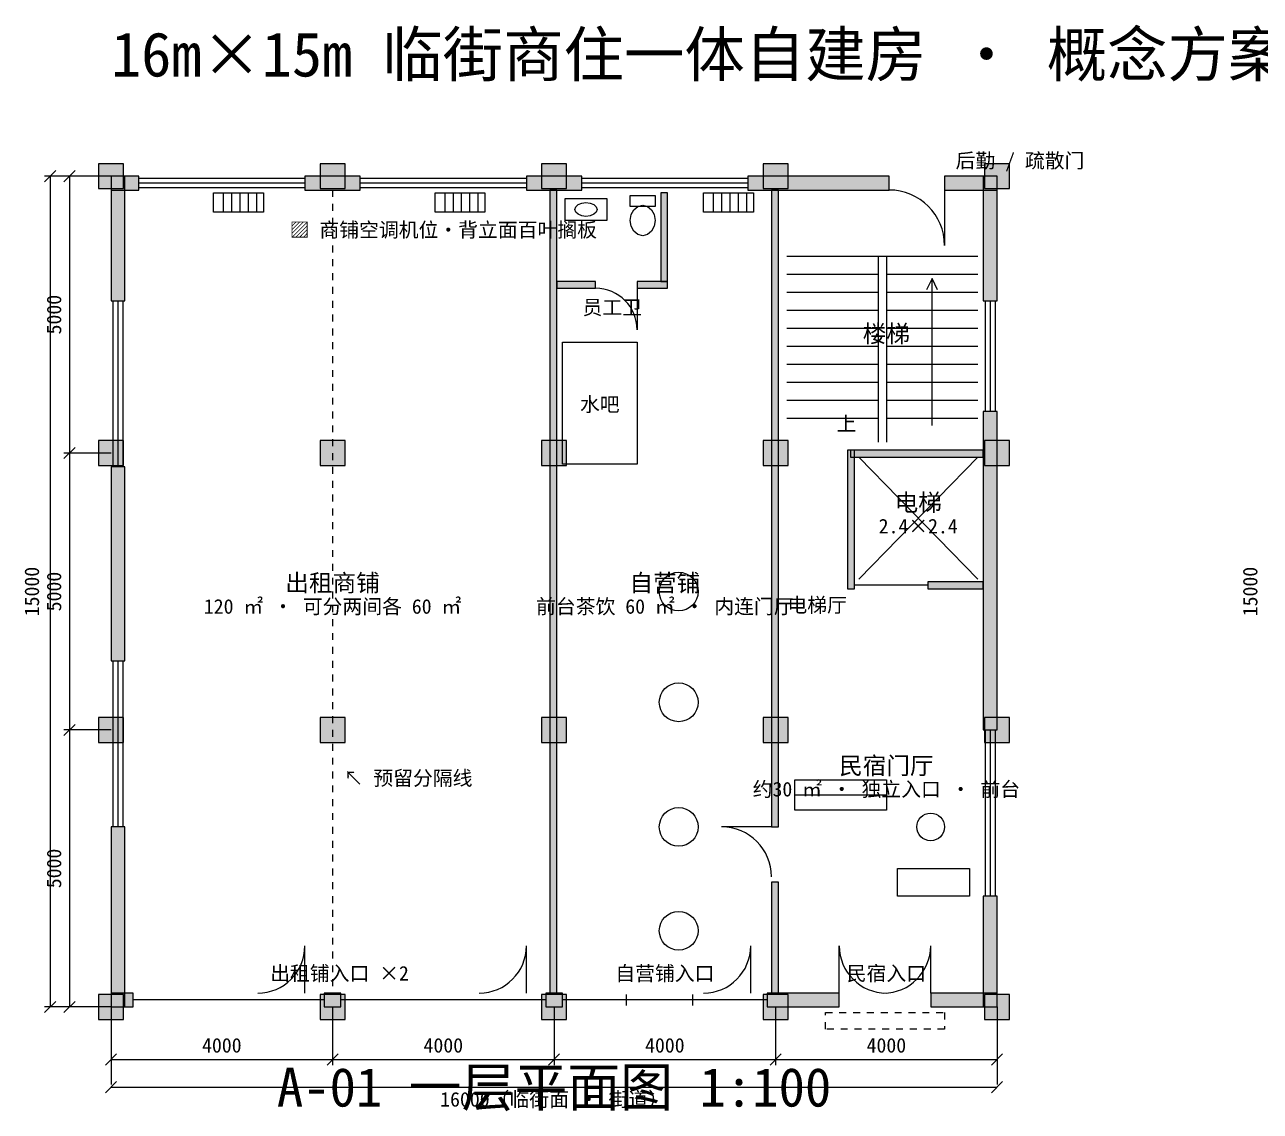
# Model space of a CAD drawing. Extents: x -1559 to 84181, y -1892 to 17735.
# Drawn here: x -1559 to 20752, y -1885 to 17735 of the extents above; entities that cross this region are included whole.
import ezdxf
from ezdxf.enums import TextEntityAlignment as Align

# ---------------------------------------------------------------- set-up
doc = ezdxf.new("R2010")
doc.units = 0
doc.linetypes.add('DASHED', pattern=[250, 125, -125])
for name, color, linetype in [('COLUMN', 7, 'CONTINUOUS'), ('DIM', 1, 'CONTINUOUS'), ('DOOR', 3, 'CONTINUOUS'), ('FURN', 8, 'CONTINUOUS'), ('HVAC', 6, 'CONTINUOUS'), ('TXT', 2, 'CONTINUOUS'), ('WALL', 7, 'CONTINUOUS'), ('WINDOW', 4, 'CONTINUOUS')]:
    doc.layers.add(name, color=color, linetype=linetype)
doc.styles.add('CN', font='simhei.ttf')

msp = doc.modelspace()

# ---------------------------------------------------------------- linework, layer by layer
at = {"layer": 'COLUMN'}
for p, q in [((225, 15225), (-225, 15225)), ((-225, 15225), (-225, 14775)), ((225, 14775), (225, 15225)), ((4225, 15225), (3775, 15225)), ((3775, 15225), (3775, 14775)), ((4225, 14775), (4225, 15225)), ((8225, 15225), (7775, 15225)), ((7775, 15225), (7775, 14775)), ((8225, 14775), (8225, 15225)), ((12225, 15225), (11775, 15225)), ((11775, 15225), (11775, 14775)), ((12225, 14775), (12225, 15225)), ((16225, 15225), (15775, 15225)), ((15775, 15225), (15775, 14775)), ((16225, 14775), (16225, 15225)), ((-225, 14775), (225, 14775)), ((3775, 14775), (4225, 14775)), ((7775, 14775), (8225, 14775)), ((11775, 14775), (12225, 14775)), ((15775, 14775), (16225, 14775)), ((225, 10225), (-225, 10225)), ((-225, 10225), (-225, 9775)), ((225, 9775), (225, 10225)), ((4225, 10225), (3775, 10225)), ((3775, 10225), (3775, 9775)), ((4225, 9775), (4225, 10225)), ((8225, 10225), (7775, 10225)), ((7775, 10225), (7775, 9775)), ((8225, 9775), (8225, 10225)), ((12225, 10225), (11775, 10225)), ((11775, 10225), (11775, 9775)), ((12225, 9775), (12225, 10225)), ((16225, 10225), (15775, 10225)), ((15775, 10225), (15775, 9775)), ((16225, 9775), (16225, 10225)), ((-225, 9775), (225, 9775)), ((3775, 9775), (4225, 9775)), ((7775, 9775), (8225, 9775)), ((11775, 9775), (12225, 9775)), ((15775, 9775), (16225, 9775)), ((225, 5225), (-225, 5225)), ((-225, 5225), (-225, 4775)), ((225, 4775), (225, 5225)), ((4225, 5225), (3775, 5225)), ((3775, 5225), (3775, 4775)), ((4225, 4775), (4225, 5225)), ((8225, 5225), (7775, 5225)), ((7775, 5225), (7775, 4775)), ((8225, 4775), (8225, 5225)), ((12225, 5225), (11775, 5225)), ((11775, 5225), (11775, 4775)), ((12225, 4775), (12225, 5225)), ((16225, 5225), (15775, 5225)), ((15775, 5225), (15775, 4775)), ((16225, 4775), (16225, 5225)), ((-225, 4775), (225, 4775)), ((3775, 4775), (4225, 4775)), ((7775, 4775), (8225, 4775)), ((11775, 4775), (12225, 4775)), ((15775, 4775), (16225, 4775)), ((225, 225), (-225, 225)), ((-225, 225), (-225, -225)), ((225, -225), (225, 225)), ((4225, 225), (3775, 225)), ((3775, 225), (3775, -225)), ((4225, -225), (4225, 225)), ((8225, 225), (7775, 225)), ((7775, 225), (7775, -225)), ((8225, -225), (8225, 225)), ((12225, 225), (11775, 225)), ((11775, 225), (11775, -225)), ((12225, -225), (12225, 225)), ((16225, 225), (15775, 225)), ((15775, 225), (15775, -225)), ((16225, -225), (16225, 225)), ((-225, -225), (225, -225)), ((3775, -225), (4225, -225)), ((7775, -225), (8225, -225)), ((11775, -225), (12225, -225)), ((15775, -225), (16225, -225))]:
    msp.add_line(p, q, dxfattribs=at)
for points in [[(-225, 14775), (225, 14775), (-225, 15225), (225, 15225)], [(3775, 14775), (4225, 14775), (3775, 15225), (4225, 15225)], [(7775, 14775), (8225, 14775), (7775, 15225), (8225, 15225)], [(11775, 14775), (12225, 14775), (11775, 15225), (12225, 15225)], [(15775, 14775), (16225, 14775), (15775, 15225), (16225, 15225)], [(-225, 9775), (225, 9775), (-225, 10225), (225, 10225)], [(3775, 9775), (4225, 9775), (3775, 10225), (4225, 10225)], [(7775, 9775), (8225, 9775), (7775, 10225), (8225, 10225)], [(11775, 9775), (12225, 9775), (11775, 10225), (12225, 10225)], [(15775, 9775), (16225, 9775), (15775, 10225), (16225, 10225)], [(-225, 4775), (225, 4775), (-225, 5225), (225, 5225)], [(3775, 4775), (4225, 4775), (3775, 5225), (4225, 5225)], [(7775, 4775), (8225, 4775), (7775, 5225), (8225, 5225)], [(11775, 4775), (12225, 4775), (11775, 5225), (12225, 5225)], [(15775, 4775), (16225, 4775), (15775, 5225), (16225, 5225)], [(-225, -225), (225, -225), (-225, 225), (225, 225)], [(3775, -225), (4225, -225), (3775, 225), (4225, 225)], [(7775, -225), (8225, -225), (7775, 225), (8225, 225)], [(11775, -225), (12225, -225), (11775, 225), (12225, 225)], [(15775, -225), (16225, -225), (15775, 225), (16225, 225)]]:
    msp.add_solid(points, dxfattribs=at)
at = {"layer": 'DIM'}
for p, q in [((-1200, 14900), (-1000, 15100)), ((0, 15000), (-1200, 15000)), ((-1100, 15000), (-1100, 0)), ((-850, 14900), (-650, 15100)), ((-750, 15000), (-750, 0)), ((-850, 9900), (-650, 10100)), ((0, 10000), (-850, 10000)), ((-850, 4900), (-650, 5100)), ((0, 5000), (-850, 5000)), ((-1200, -100), (-1000, 100)), ((0, 0), (-1200, 0)), ((-850, -100), (-650, 100)), ((0, 0), (0, -1400)), ((4000, 0), (4000, -1050)), ((8000, 0), (8000, -1050)), ((12000, 0), (12000, -1050)), ((16000, 0), (16000, -1400)), ((-100, -1050), (100, -850)), ((3900, -1050), (4100, -850)), ((7900, -1050), (8100, -850)), ((11900, -1050), (12100, -850)), ((15900, -1050), (16100, -850)), ((0, -950), (16000, -950)), ((-100, -1550), (100, -1350)), ((0, -1450), (16000, -1450)), ((15900, -1550), (16100, -1350))]:
    msp.add_line(p, q, dxfattribs=at)
at = {"layer": 'DOOR'}
for p, q in [((15050, 14750), (15050, 13750)), ((9500, 12975), (9500, 12225)), ((11925, 3250), (11025, 3250)), ((3500, 250), (3500, 1100)), ((7500, 250), (7500, 1100)), ((11550, 250), (11550, 1100)), ((13150, 250), (13150, 1100)), ((14800, 250), (14800, 1100))]:
    msp.add_line(p, q, dxfattribs=at)
for centre, radius, start, end in [((14050, 13750), 1000, 0, 90), ((8750, 12225), 750, 0, 90), ((11025, 2350), 900, 0, 90), ((2650, 1100), 850, 270, 0), ((6650, 1100), 850, 270, 0), ((10700, 1100), 850, 270, 0), ((14000, 1100), 850, 180, 270), ((13950, 1100), 850, 270, 0)]:
    msp.add_arc(centre, radius, start, end, dxfattribs=at)
at = {"layer": 'FURN', "linetype": 'DASHED'}
for p, q in [((4000, 14750), (4000, 250)), ((12900, -100), (15050, -100)), ((12900, -400), (12900, -100)), ((15050, -100), (15050, -400)), ((15050, -400), (12900, -400))]:
    msp.add_line(p, q, dxfattribs=at)
at = {"layer": 'FURN'}
for p, q in [((8200, 14600), (8950, 14600)), ((8200, 14200), (8200, 14600)), ((8433.6, 14488.4), (8498.5, 14515.5)), ((8498.5, 14515.5), (8575, 14525)), ((8575, 14525), (8651.5, 14515.5)), ((8651.5, 14515.5), (8716.4, 14488.4)), ((8950, 14600), (8950, 14200)), ((9375, 14650), (9825, 14650)), ((9375, 14450), (9375, 14650)), ((9825, 14650), (9825, 14450)), ((8375, 14400), (8390.2, 14447.8)), ((8390.2, 14352.2), (8375, 14400)), ((8390.2, 14447.8), (8433.6, 14488.4)), ((8433.6, 14311.6), (8390.2, 14352.2)), ((8498.5, 14284.5), (8433.6, 14311.6)), ((8575, 14275), (8498.5, 14284.5)), ((8651.5, 14284.5), (8575, 14275)), ((8716.4, 14311.6), (8651.5, 14284.5)), ((8716.4, 14488.4), (8759.8, 14447.8)), ((8759.8, 14352.2), (8716.4, 14311.6)), ((8759.8, 14447.8), (8775, 14400)), ((8775, 14400), (8759.8, 14352.2)), ((9825, 14450), (9375, 14450)), ((9375, 14200), (9392.1, 14305.2)), ((9392.1, 14305.2), (9440.9, 14394.5)), ((9440.9, 14394.5), (9513.9, 14454.1)), ((9513.9, 14454.1), (9600, 14475)), ((9600, 14475), (9686.1, 14454.1)), ((9686.1, 14454.1), (9759.1, 14394.5)), ((9759.1, 14394.5), (9807.9, 14305.2)), ((9807.9, 14305.2), (9825, 14200)), ((8950, 14200), (8200, 14200)), ((9392.1, 14094.8), (9375, 14200)), ((9440.9, 14005.5), (9392.1, 14094.8)), ((9807.9, 14094.8), (9759.1, 14005.5)), ((9825, 14200), (9807.9, 14094.8)), ((9513.9, 13945.9), (9440.9, 14005.5)), ((9600, 13925), (9513.9, 13945.9)), ((9686.1, 13945.9), (9600, 13925)), ((9759.1, 14005.5), (9686.1, 13945.9)), ((15650, 13550), (12200, 13550)), ((13850, 13550), (13850, 10200)), ((14000, 13550), (14000, 10200)), ((13850, 13225), (12200, 13225)), ((15650, 13225), (14000, 13225)), ((14825, 13150), (14725, 12950)), ((14825, 10500), (14825, 13150)), ((14925, 12950), (14825, 13150)), ((13850, 12900), (12200, 12900)), ((15650, 12900), (14000, 12900)), ((13850, 12575), (12200, 12575)), ((15650, 12575), (14000, 12575)), ((13850, 12250), (12200, 12250)), ((15650, 12250), (14000, 12250)), ((8150, 12000), (9500, 12000)), ((8150, 9800), (8150, 12000)), ((9500, 12000), (9500, 9800)), ((13850, 11925), (12200, 11925)), ((15650, 11925), (14000, 11925)), ((13850, 11600), (12200, 11600)), ((15650, 11600), (14000, 11600)), ((13850, 11275), (12200, 11275)), ((15650, 11275), (14000, 11275)), ((13850, 10950), (12200, 10950)), ((15650, 10950), (14000, 10950)), ((13850, 10625), (12200, 10625)), ((15650, 10625), (14000, 10625)), ((15650, 9925), (13500, 7725)), ((13500, 9925), (15650, 7725)), ((9500, 9800), (8150, 9800)), ((9500, 9800), (8150, 9800)), ((12350, 4100), (14000, 4100)), ((12350, 3550), (12350, 4100)), ((14000, 4100), (14000, 3550)), ((14000, 3825), (12350, 3825)), ((14000, 3550), (12350, 3550)), ((14200, 2500), (15500, 2500)), ((14200, 2000), (14200, 2500)), ((15500, 2500), (15500, 2000)), ((15500, 2000), (14200, 2000))]:
    msp.add_line(p, q, dxfattribs=at)
for centre, radius in [((10250, 7500), 350), ((10250, 5500), 350), ((10250, 3250), 350), ((14800, 3250), 250), ((10250, 1375), 350)]:
    msp.add_circle(centre, radius, dxfattribs=at)
at = {"layer": 'HVAC'}
for p, q in [((1850, 14700), (2750, 14700)), ((1850, 14350), (1850, 14700)), ((2025, 14700), (2025, 14350)), ((2175, 14700), (2175, 14350)), ((2325, 14700), (2325, 14350)), ((2475, 14700), (2475, 14350)), ((2625, 14700), (2625, 14350)), ((2750, 14700), (2750, 14350)), ((5850, 14700), (6750, 14700)), ((5850, 14350), (5850, 14700)), ((6025, 14700), (6025, 14350)), ((6175, 14700), (6175, 14350)), ((6325, 14700), (6325, 14350)), ((6475, 14700), (6475, 14350)), ((6625, 14700), (6625, 14350)), ((6750, 14700), (6750, 14350)), ((10700, 14700), (11600, 14700)), ((10700, 14350), (10700, 14700)), ((10875, 14700), (10875, 14350)), ((11025, 14700), (11025, 14350)), ((11175, 14700), (11175, 14350)), ((11325, 14700), (11325, 14350)), ((11475, 14700), (11475, 14350)), ((11600, 14700), (11600, 14350)), ((2750, 14350), (1850, 14350)), ((6750, 14350), (5850, 14350)), ((11600, 14350), (10700, 14350))]:
    msp.add_line(p, q, dxfattribs=at)
at = {"layer": 'WALL'}
for p, q in [((500, 15000), (0, 15000)), ((0, 15000), (0, 14750)), ((250, 15000), (0, 15000)), ((0, 15000), (0, 12750)), ((250, 12750), (250, 15000)), ((500, 14750), (500, 15000)), ((4500, 15000), (3500, 15000)), ((3500, 15000), (3500, 14750)), ((4500, 14750), (4500, 15000)), ((8500, 15000), (7500, 15000)), ((7500, 15000), (7500, 14750)), ((8500, 14750), (8500, 15000)), ((14050, 15000), (11500, 15000)), ((11500, 15000), (11500, 14750)), ((14050, 14750), (14050, 15000)), ((16000, 15000), (15050, 15000)), ((15050, 15000), (15050, 14750)), ((16000, 15000), (15750, 15000)), ((15750, 15000), (15750, 12750)), ((16000, 14750), (16000, 15000)), ((16000, 12750), (16000, 15000)), ((0, 14750), (500, 14750)), ((3500, 14750), (4500, 14750)), ((7500, 14750), (8500, 14750)), ((8050, 14750), (7925, 14750)), ((7925, 14750), (7925, 250)), ((8050, 250), (8050, 14750)), ((11500, 14750), (14050, 14750)), ((12050, 14750), (11925, 14750)), ((11925, 14750), (11925, 3250)), ((12050, 3250), (12050, 14750)), ((15050, 14750), (16000, 14750)), ((10050, 14700), (9925, 14700)), ((9925, 14700), (9925, 13100)), ((10050, 13100), (10050, 14700)), ((8750, 13100), (8050, 13100)), ((8050, 13100), (8050, 12975)), ((8050, 12975), (8750, 12975)), ((8750, 12975), (8750, 13100)), ((10050, 13100), (9500, 13100)), ((9500, 13100), (9500, 12975)), ((9500, 12975), (10050, 12975)), ((9925, 13100), (10050, 13100)), ((10050, 12975), (10050, 13100)), ((0, 12750), (250, 12750)), ((15750, 12750), (16000, 12750)), ((16000, 10750), (15750, 10750)), ((15750, 10750), (15750, 5000)), ((16000, 5000), (16000, 10750)), ((13425, 10050), (13300, 10050)), ((13300, 10050), (13300, 7550)), ((15750, 10050), (13350, 10050)), ((13350, 10050), (13350, 9925)), ((13425, 7550), (13425, 10050)), ((15750, 9925), (15750, 10050)), ((13350, 9925), (15750, 9925)), ((250, 9750), (0, 9750)), ((0, 9750), (0, 6250)), ((250, 6250), (250, 9750)), ((15750, 7675), (14750, 7675)), ((14750, 7675), (14750, 7550)), ((15750, 7550), (15750, 7675)), ((13300, 7550), (13425, 7550)), ((14750, 7550), (15750, 7550)), ((0, 6250), (250, 6250)), ((15750, 5000), (16000, 5000)), ((250, 3250), (0, 3250)), ((0, 3250), (0, 0)), ((250, 0), (250, 3250)), ((11925, 3250), (12050, 3250)), ((12050, 2250), (11925, 2250)), ((11925, 2250), (11925, 250)), ((12050, 250), (12050, 2250)), ((16000, 2000), (15750, 2000)), ((15750, 2000), (15750, 0)), ((16000, 0), (16000, 2000)), ((400, 250), (0, 250)), ((0, 250), (0, 0)), ((400, 0), (400, 250)), ((4150, 250), (3850, 250)), ((3850, 250), (3850, 0)), ((4150, 0), (4150, 250)), ((8150, 250), (7850, 250)), ((7850, 250), (7850, 0)), ((7925, 250), (8050, 250)), ((8150, 0), (8150, 250)), ((13150, 250), (11850, 250)), ((11850, 250), (11850, 0)), ((11925, 250), (12050, 250)), ((13150, 0), (13150, 250)), ((16000, 250), (14800, 250)), ((14800, 250), (14800, 0)), ((16000, 0), (16000, 250)), ((0, 0), (400, 0)), ((0, 0), (250, 0)), ((3850, 0), (4150, 0)), ((7850, 0), (8150, 0)), ((11850, 0), (13150, 0)), ((14800, 0), (16000, 0)), ((15750, 0), (16000, 0))]:
    msp.add_line(p, q, dxfattribs=at)
for points in [[(0, 14750), (500, 14750), (0, 15000), (500, 15000)], [(0, 12750), (250, 12750), (0, 15000), (250, 15000)], [(3500, 14750), (4500, 14750), (3500, 15000), (4500, 15000)], [(7500, 14750), (8500, 14750), (7500, 15000), (8500, 15000)], [(11500, 14750), (14050, 14750), (11500, 15000), (14050, 15000)], [(15050, 14750), (16000, 14750), (15050, 15000), (16000, 15000)], [(15750, 12750), (16000, 12750), (15750, 15000), (16000, 15000)], [(7925, 250), (8050, 250), (7925, 14750), (8050, 14750)], [(11925, 3250), (12050, 3250), (11925, 14750), (12050, 14750)], [(9925, 13100), (10050, 13100), (9925, 14700), (10050, 14700)], [(8050, 12975), (8750, 12975), (8050, 13100), (8750, 13100)], [(9500, 12975), (10050, 12975), (9500, 13100), (10050, 13100)], [(15750, 5000), (16000, 5000), (15750, 10750), (16000, 10750)], [(13300, 7550), (13425, 7550), (13300, 10050), (13425, 10050)], [(13350, 9925), (15750, 9925), (13350, 10050), (15750, 10050)], [(0, 6250), (250, 6250), (0, 9750), (250, 9750)], [(14750, 7550), (15750, 7550), (14750, 7675), (15750, 7675)], [(0, 0), (250, 0), (0, 3250), (250, 3250)], [(11925, 250), (12050, 250), (11925, 2250), (12050, 2250)], [(15750, 0), (16000, 0), (15750, 2000), (16000, 2000)], [(0, 0), (400, 0), (0, 250), (400, 250)], [(3850, 0), (4150, 0), (3850, 250), (4150, 250)], [(7850, 0), (8150, 0), (7850, 250), (8150, 250)], [(11850, 0), (13150, 0), (11850, 250), (13150, 250)], [(14800, 0), (16000, 0), (14800, 250), (16000, 250)]]:
    msp.add_solid(points, dxfattribs=at)
at = {"layer": 'WINDOW'}
for p, q in [((500, 14962.5), (3500, 14962.5)), ((500, 14787.5), (500, 14962.5)), ((3500, 14962.5), (3500, 14787.5)), ((4500, 14962.5), (7500, 14962.5)), ((4500, 14787.5), (4500, 14962.5)), ((7500, 14962.5), (7500, 14787.5)), ((8500, 14962.5), (11500, 14962.5)), ((8500, 14787.5), (8500, 14962.5)), ((11500, 14962.5), (11500, 14787.5)), ((3500, 14875), (500, 14875)), ((3500, 14787.5), (500, 14787.5)), ((7500, 14875), (4500, 14875)), ((7500, 14787.5), (4500, 14787.5)), ((11500, 14875), (8500, 14875)), ((11500, 14787.5), (8500, 14787.5)), ((37.5, 12750), (212.5, 12750)), ((37.5, 9750), (37.5, 12750)), ((125, 12750), (125, 9750)), ((212.5, 12750), (212.5, 9750)), ((15787.5, 12750), (15962.5, 12750)), ((15787.5, 10750), (15787.5, 12750)), ((15875, 12750), (15875, 10750)), ((15962.5, 12750), (15962.5, 10750)), ((15962.5, 10750), (15787.5, 10750)), ((212.5, 9750), (37.5, 9750)), ((14750, 7612.5), (13425, 7612.5)), ((37.5, 6250), (212.5, 6250)), ((37.5, 3250), (37.5, 6250)), ((125, 6250), (125, 3250)), ((212.5, 6250), (212.5, 3250)), ((15787.5, 5000), (15962.5, 5000)), ((15787.5, 2000), (15787.5, 5000)), ((15875, 5000), (15875, 2000)), ((15962.5, 5000), (15962.5, 2000)), ((212.5, 3250), (37.5, 3250)), ((15962.5, 2000), (15787.5, 2000)), ((9300, 225), (9300, 25)), ((10500, 225), (10500, 25)), ((3850, 125), (400, 125)), ((7850, 125), (4150, 125)), ((11850, 125), (8150, 125))]:
    msp.add_line(p, q, dxfattribs=at)

# ---------------------------------------------------------------- texts
at = {"layer": 'DIM', "style": 'CN'}
for s, p in [('5000', (-900, 12500)), ('15000', (-1300, 7500)), ('5000', (-900, 7500)), ('15000', (20700, 7500)), ('5000', (-900, 2500))]:
    msp.add_text(s, height=262.5, rotation=90, dxfattribs=at).set_placement(p, align=Align.CENTER)
for s, p in [('4000', (2000, -825)), ('4000', (6000, -825)), ('4000', (10000, -825)), ('4000', (14000, -825)), ('16000（临街面 · 街道）', (8000, -1800))]:
    msp.add_text(s, height=262.5, dxfattribs=at).set_placement(p, align=Align.CENTER)
at = {"layer": 'TXT', "style": 'CN'}
for s, height, p in [('16m×15m 临街商住一体自建房 · 概念方案 · 单位:mm · 比例1:1模型空间', 800, (0, 16800)), ('后勤 / 疏散门', 262.5, (15250, 15150)), ('上', 262.5, (13100, 10400)), ('↖ 预留分隔线', 262.5, (4200, 4000))]:
    msp.add_text(s, height=height, dxfattribs=at).set_placement(p)
for s, height, p in [('▨ 商铺空调机位·背立面百叶搁板', 262.5, (6000, 13900)), ('员工卫', 262.5, (9050, 12500)), ('楼梯', 312.5, (14000, 12000)), ('水吧', 262.5, (8825, 10750)), ('电梯', 312.5, (14575, 8950)), ('2.4×2.4', 262.5, (14575, 8550)), ('出租商铺', 312.5, (4000, 7500)), ('自营铺', 312.5, (10000, 7500)), ('120 ㎡ · 可分两间各 60 ㎡', 262.5, (4000, 7100)), ('前台茶饮 60 ㎡ · 内连门厅', 262.5, (10000, 7100)), ('电梯厅', 262.5, (12750, 7125)), ('民宿门厅', 312.5, (14000, 4200)), ('约30 ㎡ · 独立入口 · 前台', 262.5, (14000, 3800)), ('出租铺入口 ×2', 262.5, (4125, 475)), ('自营铺入口', 262.5, (10000, 475)), ('民宿入口', 262.5, (14000, 475)), ('A-01 一层平面图 1:100', 700, (8000, -1800))]:
    msp.add_text(s, height=height, dxfattribs=at).set_placement(p, align=Align.CENTER)

doc.saveas('drawing.dxf')
